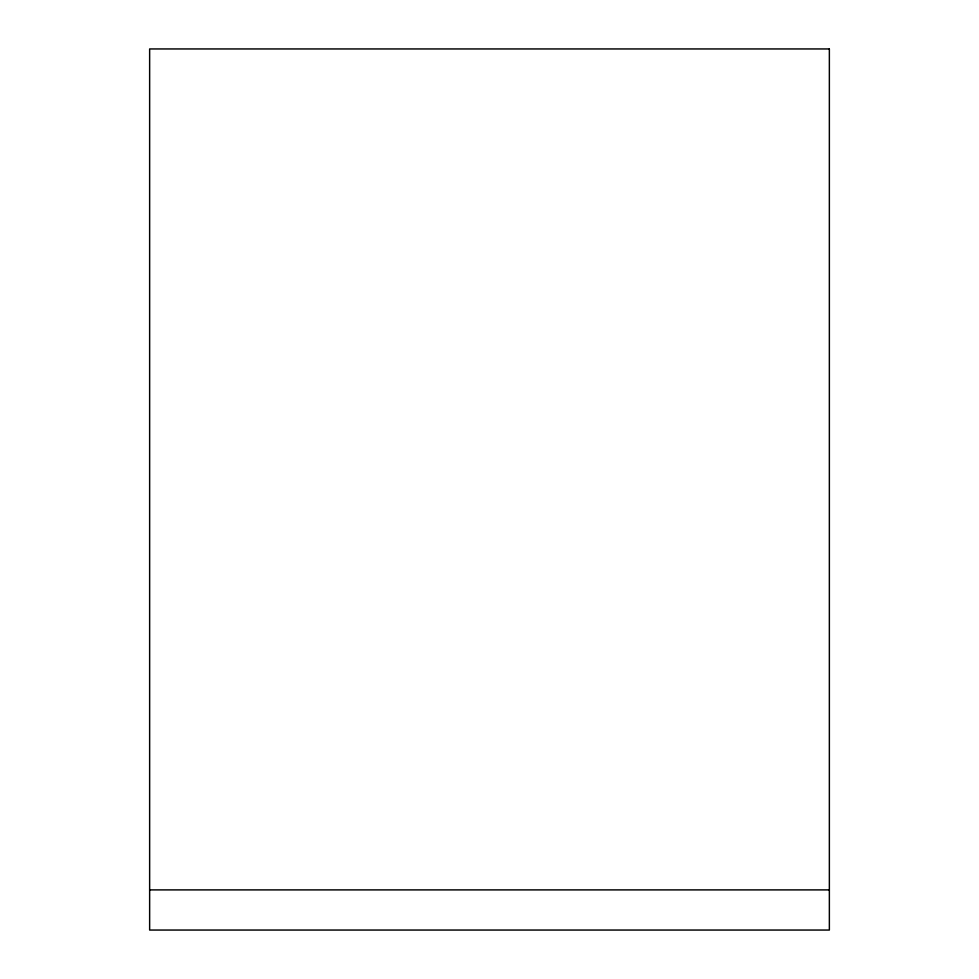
<?xml version="1.0" encoding="UTF-8"?>
<svg xmlns="http://www.w3.org/2000/svg" width="979" height="979" viewBox="0 0 979 979"><rect width="100%" height="100%" fill="white"/><g stroke="black" fill="none" stroke-linecap="round" stroke-linejoin="round"><path stroke-width="1.47" d="M149.64 889.899L829.36 889.899M829.36 48.95L149.64 48.95L149.64 930.05L829.36 930.05L829.36 48.95"/></g></svg>
